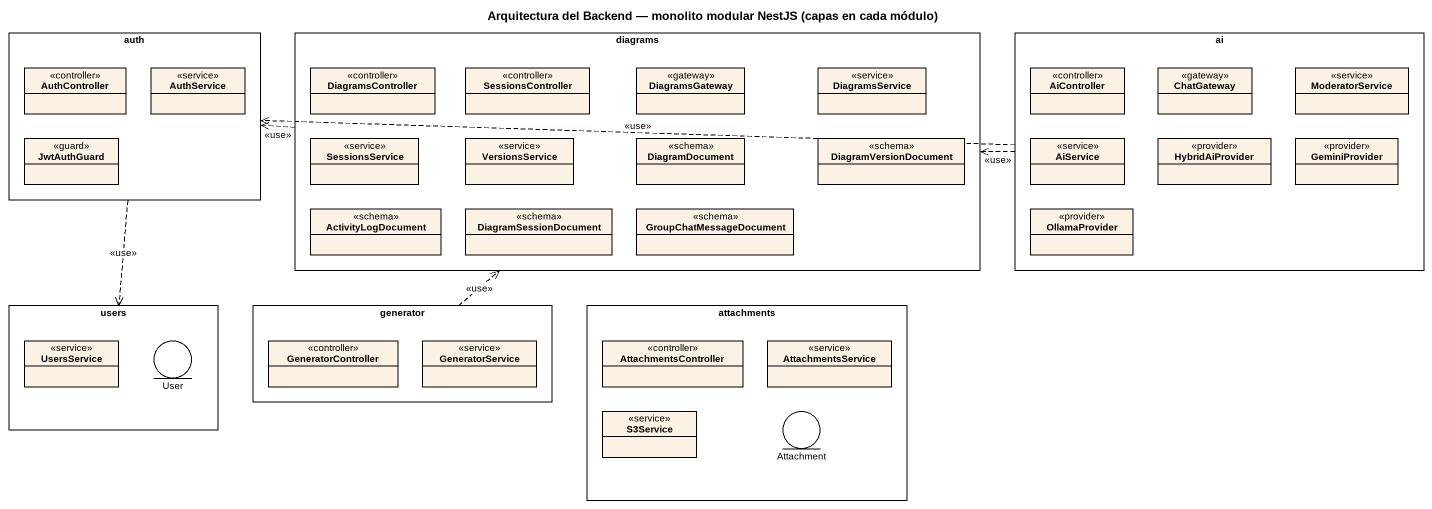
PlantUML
@startuml
title Arquitectura del Backend — monolito modular NestJS (capas en cada módulo)
allowmixing
hide circle
hide empty members
rectangle auth {
  class AuthController <<controller>>
  class AuthService <<service>>
  class JwtAuthGuard <<guard>>
}
rectangle diagrams {
  class DiagramsController <<controller>>
  class SessionsController <<controller>>
  class DiagramsGateway <<gateway>>
  class DiagramsService <<service>>
  class SessionsService <<service>>
  class VersionsService <<service>>
  class DiagramDocument <<schema>>
  class DiagramVersionDocument <<schema>>
  class ActivityLogDocument <<schema>>
  class DiagramSessionDocument <<schema>>
  class GroupChatMessageDocument <<schema>>
}
rectangle ai {
  class AiController <<controller>>
  class ChatGateway <<gateway>>
  class ModeratorService <<service>>
  class AiService <<service>>
  class HybridAiProvider <<provider>>
  class GeminiProvider <<provider>>
  class OllamaProvider <<provider>>
}
rectangle users {
  class UsersService <<service>>
  entity User
}
rectangle generator {
  class GeneratorController <<controller>>
  class GeneratorService <<service>>
}
rectangle attachments {
  class AttachmentsController <<controller>>
  class AttachmentsService <<service>>
  class S3Service <<service>>
  entity Attachment
}
auth ..> users : <<use>>
diagrams .left.> auth : <<use>>
ai .left.> auth : <<use>>
ai .left.> diagrams : <<use>>
generator .up.> diagrams : <<use>>
@enduml
